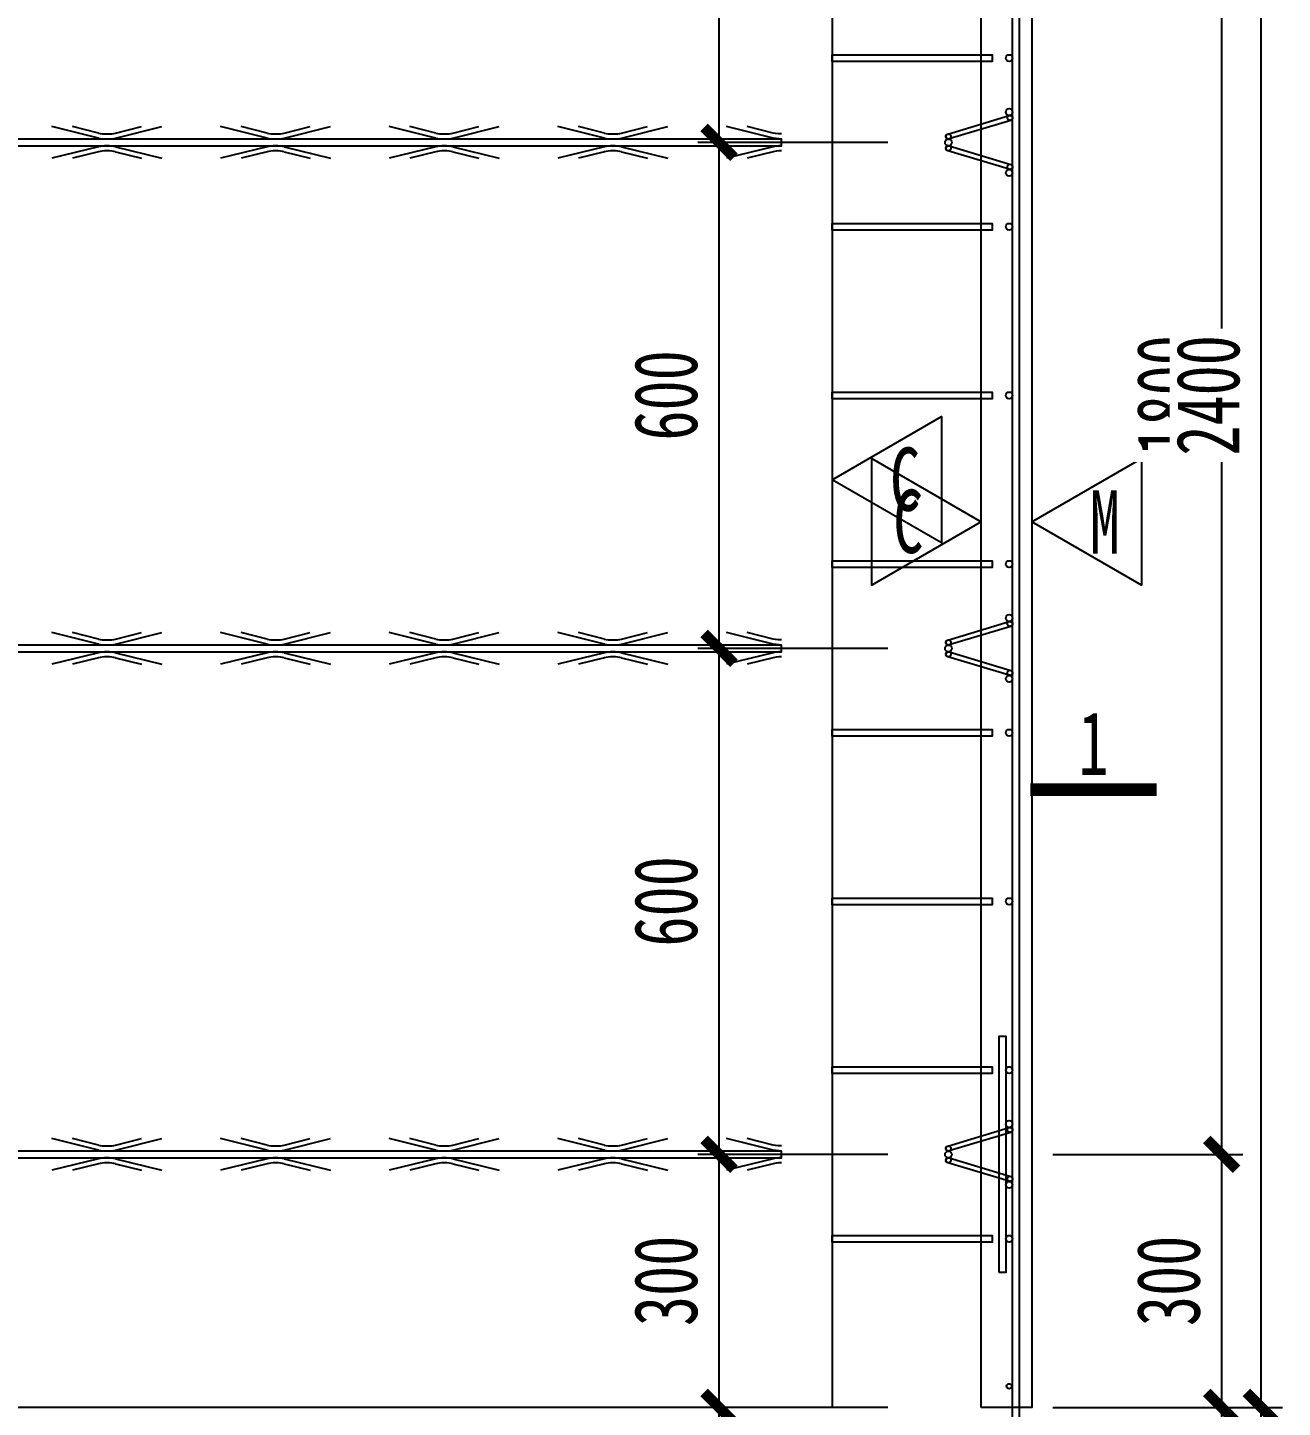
# Model space of a CAD drawing. Extents: x -524 to 129100, y -10500 to 1.
# Drawn here: x 29588 to 31076, y -3212 to -1576 of the extents above; entities that cross this region are included whole.
import ezdxf

# ---------------------------------------------------------------- set-up
doc = ezdxf.new("R2010")
doc.units = 0
doc.header["$LTSCALE"] = 250
doc.linetypes.add('BeePC_CENTER', pattern=[2, 1.25, -0.25, 0.25, -0.25])
doc.layers.get('0').update_dxf_attribs({"linetype": 'CONTINUOUS'})
doc.layers.get('Defpoints').update_dxf_attribs({"linetype": 'CONTINUOUS'})
for name, color, linetype in [('BeePC-CCBZ', 110, 'CONTINUOUS'), ('BeePC-GJ-LEVEL', 141, 'CONTINUOUS'), ('BeePC-GJ-Truss', 185, 'CONTINUOUS'), ('BeePC-TONG-ZT', 50, 'CONTINUOUS')]:
    doc.layers.add(name, color=color, linetype=linetype)
doc.styles.add('BeePC_Dim', font='simfang.ttf', dxfattribs={"width": 0.7})
doc.styles.add('BeePC_Text', font='simfang.ttf', dxfattribs={"width": 0.7})
doc.dimstyles.new('BeePC_DIM_25_25', dxfattribs={"dimtxt": 75, "dimasz": 25, "dimexe": 25, "dimexo": 0, "dimgap": 25, "dimtad": 1, "dimdec": 0, "dimzin": 0, "dimdsep": 46, "dimtxsty": 'BeePC_Dim', "dimblk": 'ARCHTICK', "dimcen": 0, "dimdle": 25, "dimclrt": 7, "dimadec": 0, "dimazin": 0, "dimtfac": 1, "dimtdec": 0, "dimtix": 1, "dimtmove": 2, "dimatfit": 3, "dimfxl": 250, "dimfxlon": 1, "dimtfill": 1, "dimtolj": 1, "dimtzin": 0, "dimarcsym": 0})

# ---------------------------------------------------------------- blocks, each defined once
blk = doc.blocks.new('剖切符号')
at = {"const_width": 15}
blk.add_lwpolyline([(0, 75), (0, -75)], dxfattribs=at)
blk = doc.blocks.new('_ArchTick')
at = {"color": 0, "linetype": 'ByBlock', "const_width": 0.5}
blk.add_lwpolyline([(-0.707, -0.707), (0.707, 0.707)], dxfattribs=at)
blk = doc.blocks.new('*D74')
at = {"layer": 'BeePC-CCBZ', "color": 0, "lineweight": -2, "transparency": 16777216}
for p, q in [((23272.8, -600.1), (23272.8, -375.1)), ((30542.4, -600.1), (30542.4, -375.1)), ((23247.8, -400.1), (30567.4, -400.1))]:
    blk.add_line(p, q, dxfattribs=at)
at = {"layer": 'Defpoints', "color": 0, "transparency": 16777216}
for p in [(30542.4, -400.1), (23272.8, -772.1), (30542.4, -2012.1)]:
    blk.add_point(p, dxfattribs=at)
at = {"layer": 'BeePC-CCBZ', "color": 0, "lineweight": -2, "transparency": 16777216, "xscale": 25, "yscale": 25, "zscale": 25, "rotation": 180}
blk.add_blockref('_ArchTick', (23272.8, -400.1), dxfattribs=at)
at = {"layer": 'BeePC-CCBZ', "color": 0, "lineweight": -2, "transparency": 16777216, "xscale": 25, "yscale": 25, "zscale": 25}
blk.add_blockref('_ArchTick', (30542.4, -400.1), dxfattribs=at)
at = {"layer": 'BeePC-CCBZ', "color": 7, "linetype": 'BeePC_CENTER', "transparency": 16777216, "insert": (26907.6, -337.2), "char_height": 75, "attachment_point": 5, "style": 'BeePC_Dim', "bg_fill": 3, "box_fill_scale": 1.1, "bg_fill_color": 256, "bg_fill_true_color": 13158600, "bg_fill_transparency": 0}
blk.add_mtext('\\A1;7270', dxfattribs=at)
blk = doc.blocks.new('*D80')
at = {"layer": 'BeePC-CCBZ', "color": 0, "lineweight": -2, "transparency": 16777216}
for p, q in [((29082.6, -478.1), (29082.6, -253.1)), ((30542.4, -478.1), (30542.4, -253.1)), ((29057.6, -278.1), (30567.4, -278.1))]:
    blk.add_line(p, q, dxfattribs=at)
at = {"layer": 'Defpoints', "color": 0, "transparency": 16777216}
for p in [(30542.4, -278.1), (30542.4, -2012.1), (29082.6, -2912.1)]:
    blk.add_point(p, dxfattribs=at)
at = {"layer": 'BeePC-CCBZ', "color": 0, "lineweight": -2, "transparency": 16777216, "xscale": 25, "yscale": 25, "zscale": 25, "rotation": 180}
blk.add_blockref('_ArchTick', (29082.6, -278.1), dxfattribs=at)
at = {"layer": 'BeePC-CCBZ', "color": 0, "lineweight": -2, "transparency": 16777216, "xscale": 25, "yscale": 25, "zscale": 25}
blk.add_blockref('_ArchTick', (30542.4, -278.1), dxfattribs=at)
at = {"layer": 'BeePC-CCBZ', "color": 7, "linetype": 'BeePC_CENTER', "transparency": 16777216, "insert": (29812.5, -215.2), "char_height": 75, "attachment_point": 5, "style": 'BeePC_Dim', "bg_fill": 3, "box_fill_scale": 1.1, "bg_fill_color": 256, "bg_fill_true_color": 13158600, "bg_fill_transparency": 0}
blk.add_mtext('\\A1;1460', dxfattribs=at)
blk = doc.blocks.new('*D82')
at = {"layer": 'BeePC-CCBZ', "color": 0, "lineweight": -2, "transparency": 16777216}
for p, q in [((23022.8, -3759.1), (23022.8, -3984.1)), ((30542.4, -3759.1), (30542.4, -3984.1)), ((22997.8, -3959.1), (30567.4, -3959.1))]:
    blk.add_line(p, q, dxfattribs=at)
at = {"layer": 'Defpoints', "color": 0, "transparency": 16777216}
for p in [(23022.8, -2012.1), (30542.4, -2012.1), (30542.4, -3959.1)]:
    blk.add_point(p, dxfattribs=at)
at = {"layer": 'BeePC-CCBZ', "color": 0, "lineweight": -2, "transparency": 16777216, "xscale": 25, "yscale": 25, "zscale": 25, "rotation": 180}
blk.add_blockref('_ArchTick', (23022.8, -3959.1), dxfattribs=at)
at = {"layer": 'BeePC-CCBZ', "color": 0, "lineweight": -2, "transparency": 16777216, "xscale": 25, "yscale": 25, "zscale": 25}
blk.add_blockref('_ArchTick', (30542.4, -3959.1), dxfattribs=at)
at = {"layer": 'BeePC-CCBZ', "color": 7, "linetype": 'BeePC_CENTER', "transparency": 16777216, "insert": (26782.6, -3896.2), "char_height": 75, "attachment_point": 5, "style": 'BeePC_Dim', "bg_fill": 3, "box_fill_scale": 1.1, "bg_fill_color": 256, "bg_fill_true_color": 13158600, "bg_fill_transparency": 0}
blk.add_mtext('\\A1;7520', dxfattribs=at)
blk = doc.blocks.new('*D87')
at = {"layer": 'BeePC-CCBZ', "color": 0, "lineweight": -2, "transparency": 16777216}
for p, q in [((31004.4, -1087.1), (31004.4, -2937.1)), ((30804.4, -1112.1), (31029.4, -1112.1)), ((30804.4, -2912.1), (31029.4, -2912.1))]:
    blk.add_line(p, q, dxfattribs=at)
at = {"layer": 'Defpoints', "color": 0, "transparency": 16777216}
for p in [(24482.6, -1112.1), (24482.6, -2912.1), (31004.4, -2912.1)]:
    blk.add_point(p, dxfattribs=at)
at = {"layer": 'BeePC-CCBZ', "color": 0, "lineweight": -2, "transparency": 16777216, "xscale": 25, "yscale": 25, "zscale": 25}
for p, rotation in [((31004.4, -1112.1), 90), ((31004.4, -2912.1), 270)]:
    blk.add_blockref('_ArchTick', p, dxfattribs=dict(at, rotation=rotation))
at = {"layer": 'BeePC-CCBZ', "color": 7, "linetype": 'BeePC_CENTER', "transparency": 16777216, "insert": (30941.5, -2012.1), "char_height": 75, "attachment_point": 5, "rotation": 90, "style": 'BeePC_Dim', "bg_fill": 3, "box_fill_scale": 1.1, "bg_fill_color": 256, "bg_fill_true_color": 13158600, "bg_fill_transparency": 0}
blk.add_mtext('\\A1;1800', dxfattribs=at)
blk = doc.blocks.new('*D88')
at = {"layer": 'BeePC-CCBZ', "color": 0, "lineweight": -2, "transparency": 16777216}
for p, q in [((31004.4, -2887.1), (31004.4, -3237.1)), ((30804.4, -2912.1), (31029.4, -2912.1)), ((30804.4, -3212.1), (31029.4, -3212.1))]:
    blk.add_line(p, q, dxfattribs=at)
at = {"layer": 'Defpoints', "color": 0, "transparency": 16777216}
for p in [(24482.6, -2912.1), (26782.6, -3212.1), (31004.4, -3212.1)]:
    blk.add_point(p, dxfattribs=at)
at = {"layer": 'BeePC-CCBZ', "color": 0, "lineweight": -2, "transparency": 16777216, "xscale": 25, "yscale": 25, "zscale": 25}
for p, rotation in [((31004.4, -2912.1), 90), ((31004.4, -3212.1), 270)]:
    blk.add_blockref('_ArchTick', p, dxfattribs=dict(at, rotation=rotation))
at = {"layer": 'BeePC-CCBZ', "color": 7, "linetype": 'BeePC_CENTER', "transparency": 16777216, "insert": (30941.5, -3062.1), "char_height": 75, "attachment_point": 5, "rotation": 90, "style": 'BeePC_Dim', "bg_fill": 3, "box_fill_scale": 1.1, "bg_fill_color": 256, "bg_fill_true_color": 13158600, "bg_fill_transparency": 0}
blk.add_mtext('\\A1;300', dxfattribs=at)
blk = doc.blocks.new('*D93')
at = {"layer": 'BeePC-CCBZ', "color": 0, "lineweight": -2, "transparency": 16777216}
for p, q in [((30408.4, -3237.1), (30408.4, -2887.1)), ((30608.4, -2912.1), (30383.4, -2912.1)), ((30608.4, -3212.1), (30383.4, -3212.1))]:
    blk.add_line(p, q, dxfattribs=at)
at = {"layer": 'Defpoints', "color": 0, "transparency": 16777216}
for p in [(30408.4, -2912.1), (30680.4, -2912.1), (30749.4, -3212.1)]:
    blk.add_point(p, dxfattribs=at)
at = {"layer": 'BeePC-CCBZ', "color": 0, "lineweight": -2, "transparency": 16777216, "xscale": 25, "yscale": 25, "zscale": 25}
for p, rotation in [((30408.4, -2912.1), 90), ((30408.4, -3212.1), 270)]:
    blk.add_blockref('_ArchTick', p, dxfattribs=dict(at, rotation=rotation))
at = {"layer": 'BeePC-CCBZ', "color": 7, "linetype": 'BeePC_CENTER', "transparency": 16777216, "insert": (30345.5, -3062.1), "char_height": 75, "attachment_point": 5, "rotation": 90, "style": 'BeePC_Dim', "bg_fill": 3, "box_fill_scale": 1.1, "bg_fill_color": 256, "bg_fill_true_color": 13158600, "bg_fill_transparency": 0}
blk.add_mtext('\\A1;300', dxfattribs=at)
blk = doc.blocks.new('*D94')
at = {"layer": 'BeePC-CCBZ', "color": 0, "lineweight": -2, "transparency": 16777216}
for p, q in [((30408.4, -2937.1), (30408.4, -2287.1)), ((30608.4, -2312.1), (30383.4, -2312.1)), ((30608.4, -2912.1), (30383.4, -2912.1))]:
    blk.add_line(p, q, dxfattribs=at)
at = {"layer": 'Defpoints', "color": 0, "transparency": 16777216}
for p in [(30408.4, -2312.1), (30680.4, -2312.1), (30680.4, -2912.1)]:
    blk.add_point(p, dxfattribs=at)
at = {"layer": 'BeePC-CCBZ', "color": 0, "lineweight": -2, "transparency": 16777216, "xscale": 25, "yscale": 25, "zscale": 25}
for p, rotation in [((30408.4, -2312.1), 90), ((30408.4, -2912.1), 270)]:
    blk.add_blockref('_ArchTick', p, dxfattribs=dict(at, rotation=rotation))
at = {"layer": 'BeePC-CCBZ', "color": 7, "linetype": 'BeePC_CENTER', "transparency": 16777216, "insert": (30345.5, -2612.1), "char_height": 75, "attachment_point": 5, "rotation": 90, "style": 'BeePC_Dim', "bg_fill": 3, "box_fill_scale": 1.1, "bg_fill_color": 256, "bg_fill_true_color": 13158600, "bg_fill_transparency": 0}
blk.add_mtext('\\A1;600', dxfattribs=at)
blk = doc.blocks.new('*D95')
at = {"layer": 'BeePC-CCBZ', "color": 0, "lineweight": -2, "transparency": 16777216}
for p, q in [((30408.4, -2337.1), (30408.4, -1687.1)), ((30608.4, -1712.1), (30383.4, -1712.1)), ((30608.4, -2312.1), (30383.4, -2312.1))]:
    blk.add_line(p, q, dxfattribs=at)
at = {"layer": 'Defpoints', "color": 0, "transparency": 16777216}
for p in [(30408.4, -1712.1), (30680.4, -1712.1), (30680.4, -2312.1)]:
    blk.add_point(p, dxfattribs=at)
at = {"layer": 'BeePC-CCBZ', "color": 0, "lineweight": -2, "transparency": 16777216, "xscale": 25, "yscale": 25, "zscale": 25}
for p, rotation in [((30408.4, -1712.1), 90), ((30408.4, -2312.1), 270)]:
    blk.add_blockref('_ArchTick', p, dxfattribs=dict(at, rotation=rotation))
at = {"layer": 'BeePC-CCBZ', "color": 7, "linetype": 'BeePC_CENTER', "transparency": 16777216, "insert": (30345.5, -2012.1), "char_height": 75, "attachment_point": 5, "rotation": 90, "style": 'BeePC_Dim', "bg_fill": 3, "box_fill_scale": 1.1, "bg_fill_color": 256, "bg_fill_true_color": 13158600, "bg_fill_transparency": 0}
blk.add_mtext('\\A1;600', dxfattribs=at)
blk = doc.blocks.new('*D96')
at = {"layer": 'BeePC-CCBZ', "color": 0, "lineweight": -2, "transparency": 16777216}
for p, q in [((30408.4, -1737.1), (30408.4, -1087.1)), ((30608.4, -1112.1), (30383.4, -1112.1)), ((30608.4, -1712.1), (30383.4, -1712.1))]:
    blk.add_line(p, q, dxfattribs=at)
at = {"layer": 'Defpoints', "color": 0, "transparency": 16777216}
for p in [(30408.4, -1112.1), (30680.4, -1112.1), (30680.4, -1712.1)]:
    blk.add_point(p, dxfattribs=at)
at = {"layer": 'BeePC-CCBZ', "color": 0, "lineweight": -2, "transparency": 16777216, "xscale": 25, "yscale": 25, "zscale": 25}
for p, rotation in [((30408.4, -1112.1), 90), ((30408.4, -1712.1), 270)]:
    blk.add_blockref('_ArchTick', p, dxfattribs=dict(at, rotation=rotation))
at = {"layer": 'BeePC-CCBZ', "color": 7, "linetype": 'BeePC_CENTER', "transparency": 16777216, "insert": (30345.5, -1412.1), "char_height": 75, "attachment_point": 5, "rotation": 90, "style": 'BeePC_Dim', "bg_fill": 3, "box_fill_scale": 1.1, "bg_fill_color": 256, "bg_fill_true_color": 13158600, "bg_fill_transparency": 0}
blk.add_mtext('\\A1;600', dxfattribs=at)
blk = doc.blocks.new('*D98')
at = {"layer": 'BeePC-CCBZ', "color": 0, "lineweight": -2, "transparency": 16777216}
for p, q in [((30719.4, -3759.1), (30719.4, -3984.1)), ((30779.4, -3759.1), (30779.4, -3984.1)), ((30694.4, -3959.1), (30804.4, -3959.1))]:
    blk.add_line(p, q, dxfattribs=at)
at = {"layer": 'Defpoints', "color": 0, "transparency": 16777216}
for p in [(30719.4, -2012.1), (30779.4, -2012.1), (30779.4, -3959.1)]:
    blk.add_point(p, dxfattribs=at)
at = {"layer": 'BeePC-CCBZ', "color": 0, "lineweight": -2, "transparency": 16777216, "xscale": 25, "yscale": 25, "zscale": 25}
blk.add_blockref('_ArchTick', (30719.4, -3959.1), dxfattribs=at)
at = {"layer": 'BeePC-CCBZ', "color": 0, "lineweight": -2, "transparency": 16777216, "xscale": 25, "yscale": 25, "zscale": 25, "rotation": 180}
blk.add_blockref('_ArchTick', (30779.4, -3959.1), dxfattribs=at)
at = {"layer": 'BeePC-CCBZ', "color": 7, "linetype": 'BeePC_CENTER', "transparency": 16777216, "insert": (30749.4, -3896.2), "char_height": 75, "attachment_point": 5, "style": 'BeePC_Dim', "bg_fill": 3, "box_fill_scale": 1.1, "bg_fill_color": 256, "bg_fill_true_color": 13158600, "bg_fill_transparency": 0}
blk.add_mtext('\\A1;60', dxfattribs=at)
blk = doc.blocks.new('*D99')
at = {"layer": 'BeePC-CCBZ', "color": 0, "lineweight": -2, "transparency": 16777216}
for p, q in [((31051.4, -3237.1), (31051.4, -787.1)), ((30851.4, -812.1), (31076.4, -812.1)), ((30851.4, -3212.1), (31076.4, -3212.1))]:
    blk.add_line(p, q, dxfattribs=at)
at = {"layer": 'Defpoints', "color": 0, "transparency": 16777216}
for p in [(30749.4, -812.1), (31051.4, -812.1), (30749.4, -3212.1)]:
    blk.add_point(p, dxfattribs=at)
at = {"layer": 'BeePC-CCBZ', "color": 0, "lineweight": -2, "transparency": 16777216, "xscale": 25, "yscale": 25, "zscale": 25}
for p, rotation in [((31051.4, -812.1), 90), ((31051.4, -3212.1), 270)]:
    blk.add_blockref('_ArchTick', p, dxfattribs=dict(at, rotation=rotation))
at = {"layer": 'BeePC-CCBZ', "color": 7, "linetype": 'BeePC_CENTER', "transparency": 16777216, "insert": (30988.5, -2012.1), "char_height": 75, "attachment_point": 5, "rotation": 90, "style": 'BeePC_Dim', "bg_fill": 3, "box_fill_scale": 1.1, "bg_fill_color": 256, "bg_fill_true_color": 13158600, "bg_fill_transparency": 0}
blk.add_mtext('\\A1;2400', dxfattribs=at)

msp = doc.modelspace()

# ---------------------------------------------------------------- linework, layer by layer
msp.add_lwpolyline([(30740.4, -3052.1), (30740.4, -2772.1), (30748.4, -2772.1), (30748.4, -3052.1), (30740.4, -3052.1)])
for points in [[(30542.4, -2112.1, 0), (30672.3, -2037.1, 0), (30672.3, -2187.1, 0)], [(30719.4, -2162.1, 0), (30589.5, -2237.1, 0), (30589.5, -2087.1, 0)], [(30779.4, -2162.1, 0), (30909.3, -2087.1, 0), (30909.3, -2237.1, 0)]]:
    msp.add_polyline3d(points, close=True)
at = {"layer": 'BeePC-GJ-LEVEL'}
msp.add_lwpolyline([(30756.4, -3663.1), (30756.4, -672.1), (30764.4, -672.1), (30764.4, -3663.1, -0.668179), (30723.5, -3680.1), (30695.2, -3651.8), (30700.8, -3646.1), (30729.1, -3674.4, 0.668179), (30756.4, -3663.1, -0.668179), (30729.1, -3674.4, 0.668179), (30756.4, -3663.1)], format="xyb", dxfattribs=at)
for points in [[(30542.4, -1608.1), (30732.4, -1608.1), (30732.4, -1616.1), (30542.4, -1616.1), (30542.4, -1608.1)], [(30542.4, -1808.1), (30732.4, -1808.1), (30732.4, -1816.1), (30542.4, -1816.1), (30542.4, -1808.1)], [(30542.4, -2008.1), (30732.4, -2008.1), (30732.4, -2016.1), (30542.4, -2016.1), (30542.4, -2008.1)], [(30542.4, -2208.1), (30732.4, -2208.1), (30732.4, -2216.1), (30542.4, -2216.1), (30542.4, -2208.1)], [(30542.4, -2408.1), (30732.4, -2408.1), (30732.4, -2416.1), (30542.4, -2416.1), (30542.4, -2408.1)], [(30542.4, -2608.1), (30732.4, -2608.1), (30732.4, -2616.1), (30542.4, -2616.1), (30542.4, -2608.1)], [(30542.4, -2808.1), (30732.4, -2808.1), (30732.4, -2816.1), (30542.4, -2816.1), (30542.4, -2808.1)], [(30542.4, -3008.1), (30732.4, -3008.1), (30732.4, -3016.1), (30542.4, -3016.1), (30542.4, -3008.1)]]:
    msp.add_lwpolyline(points, dxfattribs=at)
for centre, radius in [((30752.4, -1612.1), 4), ((30752.4, -1612.1), 4), ((30752.4, -1612.1), 4), ((30752.4, -1812.1), 4), ((30752.4, -1812.1), 4), ((30752.4, -1812.1), 4), ((30752.4, -2012.1), 4), ((30752.4, -2012.1), 4), ((30752.4, -2012.1), 4), ((30752.4, -2212.1), 4), ((30752.4, -2212.1), 4), ((30752.4, -2212.1), 4), ((30752.4, -2412.1), 4), ((30752.4, -2412.1), 4), ((30752.4, -2412.1), 4), ((30752.4, -2612.1), 4), ((30752.4, -2612.1), 4), ((30752.4, -2612.1), 4), ((30752.4, -2812.1), 4), ((30752.4, -2812.1), 4), ((30752.4, -2812.1), 4), ((30752.4, -3012.1), 4), ((30752.4, -3012.1), 4), ((30752.4, -3012.1), 4), ((30752.4, -3187.1), 3), ((30752.4, -3187.1), 3), ((30752.4, -3187.1), 3)]:
    msp.add_circle(centre, radius, dxfattribs=at)
at = {"layer": 'BeePC-GJ-Truss'}
for points in [[(30679.6, -1702.2), (30752.6, -1680.2, -1), (30754.3, -1686), (30681.3, -1708, -1), (30679.6, -1702.2)], [(30752.6, -1744), (30679.6, -1722, -1), (30681.3, -1716.2), (30754.3, -1738.2, -1), (30752.6, -1744)], [(30679.6, -2302.2), (30752.6, -2280.2, -1), (30754.3, -2286), (30681.3, -2308, -1), (30679.6, -2302.2)], [(30752.6, -2344), (30679.6, -2322, -1), (30681.3, -2316.2), (30754.3, -2338.2, -1), (30752.6, -2344)], [(30679.6, -2902.2), (30752.6, -2880.2, -1), (30754.3, -2886), (30681.3, -2908, -1), (30679.6, -2902.2)], [(30752.6, -2944), (30679.6, -2922, -1), (30681.3, -2916.2), (30754.3, -2938.2, -1), (30752.6, -2944)]]:
    msp.add_lwpolyline(points, format="xyb", dxfattribs=at)
for points in [[(29672.4, -1707), (29617.4, -1693.4)], [(29672.4, -1701), (29641.7, -1693.4)], [(29692.8, -1707), (29747.8, -1693.4)], [(29692.8, -1701), (29723.5, -1693.4)], [(29872.4, -1707), (29817.4, -1693.4)], [(29872.4, -1701), (29841.7, -1693.4)], [(29892.8, -1707), (29947.8, -1693.4)], [(29892.8, -1701), (29923.5, -1693.4)], [(30072.4, -1707), (30017.4, -1693.4)], [(30072.4, -1701), (30041.7, -1693.4)], [(30092.8, -1707), (30147.8, -1693.4)], [(30092.8, -1701), (30123.5, -1693.4)], [(30272.4, -1707), (30217.4, -1693.4)], [(30272.4, -1701), (30241.7, -1693.4)], [(30292.8, -1707), (30347.8, -1693.4)], [(30292.8, -1701), (30323.5, -1693.4)], [(30482.6, -1708.1), (30479.2, -1708), (30476, -1707.6), (30472.4, -1707), (30417.4, -1693.4)], [(30482.6, -1702.1), (30478.6, -1702), (30475.5, -1701.7), (30472.4, -1701), (30441.7, -1693.4)], [(23082.6, -1716.1), (30482.6, -1716.1), (30482.6, -1708.1), (23082.6, -1708.1)], [(29672.4, -1717.3), (29617.4, -1730.9)], [(29692.8, -1717.3), (29747.8, -1730.9)], [(29872.4, -1717.3), (29817.4, -1730.9)], [(29892.8, -1717.3), (29947.8, -1730.9)], [(30072.4, -1717.3), (30017.4, -1730.9)], [(30092.8, -1717.3), (30147.8, -1730.9)], [(30272.4, -1717.3), (30217.4, -1730.9)], [(30292.8, -1717.3), (30347.8, -1730.9)], [(30482.6, -1716.1), (30479.2, -1716.3), (30476, -1716.6), (30472.4, -1717.3), (30417.4, -1730.9)], [(29672.4, -1723.3), (29641.7, -1730.9)], [(29692.8, -1723.3), (29723.5, -1730.9)], [(29872.4, -1723.3), (29841.7, -1730.9)], [(29892.8, -1723.3), (29923.5, -1730.9)], [(30072.4, -1723.3), (30041.7, -1730.9)], [(30092.8, -1723.3), (30123.5, -1730.9)], [(30272.4, -1723.3), (30241.7, -1730.9)], [(30292.8, -1723.3), (30323.5, -1730.9)], [(30482.6, -1722.1), (30479.3, -1722.2), (30476.1, -1722.5), (30472.4, -1723.3), (30441.7, -1730.9)], [(29672.4, -2307), (29617.4, -2293.4)], [(29672.4, -2301), (29641.7, -2293.4)], [(29692.8, -2307), (29747.8, -2293.4)], [(29692.8, -2301), (29723.5, -2293.4)], [(29872.4, -2307), (29817.4, -2293.4)], [(29872.4, -2301), (29841.7, -2293.4)], [(29892.8, -2307), (29947.8, -2293.4)], [(29892.8, -2301), (29923.5, -2293.4)], [(30072.4, -2307), (30017.4, -2293.4)], [(30072.4, -2301), (30041.7, -2293.4)], [(30092.8, -2307), (30147.8, -2293.4)], [(30092.8, -2301), (30123.5, -2293.4)], [(30272.4, -2307), (30217.4, -2293.4)], [(30272.4, -2301), (30241.7, -2293.4)], [(30292.8, -2307), (30347.8, -2293.4)], [(30292.8, -2301), (30323.5, -2293.4)], [(30482.6, -2308.1), (30479.2, -2308), (30476, -2307.6), (30472.4, -2307), (30417.4, -2293.4)], [(30482.6, -2302.1), (30478.6, -2302), (30475.5, -2301.7), (30472.4, -2301), (30441.7, -2293.4)], [(23082.6, -2316.1), (30482.6, -2316.1), (30482.6, -2308.1), (23082.6, -2308.1)], [(29672.4, -2317.3), (29617.4, -2330.9)], [(29672.4, -2323.3), (29641.7, -2330.9)], [(29692.8, -2317.3), (29747.8, -2330.9)], [(29692.8, -2323.3), (29723.5, -2330.9)], [(29872.4, -2317.3), (29817.4, -2330.9)], [(29872.4, -2323.3), (29841.7, -2330.9)], [(29892.8, -2317.3), (29947.8, -2330.9)], [(29892.8, -2323.3), (29923.5, -2330.9)], [(30072.4, -2317.3), (30017.4, -2330.9)], [(30072.4, -2323.3), (30041.7, -2330.9)], [(30092.8, -2317.3), (30147.8, -2330.9)], [(30092.8, -2323.3), (30123.5, -2330.9)], [(30272.4, -2317.3), (30217.4, -2330.9)], [(30272.4, -2323.3), (30241.7, -2330.9)], [(30292.8, -2317.3), (30347.8, -2330.9)], [(30292.8, -2323.3), (30323.5, -2330.9)], [(30482.6, -2316.1), (30479.2, -2316.3), (30476, -2316.6), (30472.4, -2317.3), (30417.4, -2330.9)], [(30482.6, -2322.1), (30479.3, -2322.2), (30476.1, -2322.5), (30472.4, -2323.3), (30441.7, -2330.9)], [(29672.4, -2907), (29617.4, -2893.4)], [(29672.4, -2901), (29641.7, -2893.4)], [(29692.8, -2907), (29747.8, -2893.4)], [(29692.8, -2901), (29723.5, -2893.4)], [(29872.4, -2907), (29817.4, -2893.4)], [(29872.4, -2901), (29841.7, -2893.4)], [(29892.8, -2907), (29947.8, -2893.4)], [(29892.8, -2901), (29923.5, -2893.4)], [(30072.4, -2907), (30017.4, -2893.4)], [(30072.4, -2901), (30041.7, -2893.4)], [(30092.8, -2907), (30147.8, -2893.4)], [(30092.8, -2901), (30123.5, -2893.4)], [(30272.4, -2907), (30217.4, -2893.4)], [(30272.4, -2901), (30241.7, -2893.4)], [(30292.8, -2907), (30347.8, -2893.4)], [(30292.8, -2901), (30323.5, -2893.4)], [(30482.6, -2908.1), (30479.2, -2908), (30476, -2907.6), (30472.4, -2907), (30417.4, -2893.4)], [(30482.6, -2902.1), (30478.6, -2902), (30475.5, -2901.7), (30472.4, -2901), (30441.7, -2893.4)], [(23082.6, -2916.1), (30482.6, -2916.1), (30482.6, -2908.1), (23082.6, -2908.1)], [(29672.4, -2917.3), (29617.4, -2930.9)], [(29672.4, -2923.3), (29641.7, -2930.9)], [(29692.8, -2917.3), (29747.8, -2930.9)], [(29692.8, -2923.3), (29723.5, -2930.9)], [(29872.4, -2917.3), (29817.4, -2930.9)], [(29872.4, -2923.3), (29841.7, -2930.9)], [(29892.8, -2917.3), (29947.8, -2930.9)], [(29892.8, -2923.3), (29923.5, -2930.9)], [(30072.4, -2917.3), (30017.4, -2930.9)], [(30072.4, -2923.3), (30041.7, -2930.9)], [(30092.8, -2917.3), (30147.8, -2930.9)], [(30092.8, -2923.3), (30123.5, -2930.9)], [(30272.4, -2917.3), (30217.4, -2930.9)], [(30272.4, -2923.3), (30241.7, -2930.9)], [(30292.8, -2917.3), (30347.8, -2930.9)], [(30292.8, -2923.3), (30323.5, -2930.9)], [(30482.6, -2916.1), (30479.2, -2916.3), (30476, -2916.6), (30472.4, -2917.3), (30417.4, -2930.9)], [(30482.6, -2922.1), (30479.3, -2922.2), (30476.1, -2922.5), (30472.4, -2923.3), (30441.7, -2930.9)]]:
    msp.add_lwpolyline(points, dxfattribs=at)
for centre, radius in [((30752.4, -1676.1), 4), ((30753.4, -1683.1), 3), ((30680.4, -1712.1), 4), ((30680.4, -1712.1), 4), ((30680.4, -1705.1), 3), ((30680.4, -1719.1), 3), ((30752.4, -1748.1), 4), ((30753.4, -1741.1), 3), ((30752.4, -2276.1), 4), ((30753.4, -2283.1), 3), ((30680.4, -2305.1), 3), ((30680.4, -2312.1), 4), ((30680.4, -2312.1), 4), ((30680.4, -2319.1), 3), ((30753.4, -2341.1), 3), ((30752.4, -2348.1), 4), ((30752.4, -2876.1), 4), ((30753.4, -2883.1), 3), ((30680.4, -2912.1), 4), ((30680.4, -2912.1), 4), ((30680.4, -2905.1), 3), ((30680.4, -2919.1), 3), ((30752.4, -2948.1), 4), ((30753.4, -2941.1), 3)]:
    msp.add_circle(centre, radius, dxfattribs=at)
for centre, major_axis, start_param, end_param in [((29681.4, -1698.7), (12, 0), 3.861169, 4.813041), ((29683.8, -1698.7), (12, 0), 4.611737, 5.563609), ((29881.4, -1698.7), (12, 0), 3.861169, 4.813041), ((29883.8, -1698.7), (12, 0), 4.611737, 5.563609), ((30081.4, -1698.7), (12, 0), 3.861169, 4.813041), ((30083.8, -1698.7), (12, 0), 4.611737, 5.563609), ((30281.4, -1698.7), (12, 0), 3.861169, 4.813041), ((30283.8, -1698.7), (12, 0), 4.611737, 5.563609), ((29683.8, -1702.9), (18, 0), 4.026697, 4.647513), ((29683.8, -1721.3), (18, 0), 1.635672, 2.256488), ((29681.4, -1702.9), (18, 0), 4.777265, 5.398081), ((29681.4, -1721.3), (18, 0), 0.885104, 1.50592), ((29883.8, -1702.9), (18, 0), 4.026697, 4.647513), ((29883.8, -1721.3), (18, 0), 1.635672, 2.256488), ((29881.4, -1702.9), (18, 0), 4.777265, 5.398081), ((29881.4, -1721.3), (18, 0), 0.885104, 1.50592), ((30083.8, -1702.9), (18, 0), 4.026697, 4.647513), ((30083.8, -1721.3), (18, 0), 1.635672, 2.256488), ((30081.4, -1702.9), (18, 0), 4.777265, 5.398081), ((30081.4, -1721.3), (18, 0), 0.885104, 1.50592), ((30283.8, -1702.9), (18, 0), 4.026697, 4.647513), ((30283.8, -1721.3), (18, 0), 1.635672, 2.256488), ((30281.4, -1702.9), (18, 0), 4.777265, 5.398081), ((30281.4, -1721.3), (18, 0), 0.885104, 1.50592), ((29681.4, -1725.6), (12, 0), 1.470144, 2.422017), ((29683.8, -1725.6), (12, 0), 0.719576, 1.671449), ((29881.4, -1725.6), (12, 0), 1.470144, 2.422017), ((29883.8, -1725.6), (12, 0), 0.719576, 1.671449), ((30081.4, -1725.6), (12, 0), 1.470144, 2.422017), ((30083.8, -1725.6), (12, 0), 0.719576, 1.671449), ((30281.4, -1725.6), (12, 0), 1.470144, 2.422017), ((30283.8, -1725.6), (12, 0), 0.719576, 1.671449), ((29681.4, -2298.7), (12, 0), 3.861169, 4.813041), ((29683.8, -2298.7), (12, 0), 4.611737, 5.563609), ((29881.4, -2298.7), (12, 0), 3.861169, 4.813041), ((29883.8, -2298.7), (12, 0), 4.611737, 5.563609), ((30081.4, -2298.7), (12, 0), 3.861169, 4.813041), ((30083.8, -2298.7), (12, 0), 4.611737, 5.563609), ((30281.4, -2298.7), (12, 0), 3.861169, 4.813041), ((30283.8, -2298.7), (12, 0), 4.611737, 5.563609), ((29683.8, -2302.9), (18, 0), 4.026697, 4.647513), ((29683.8, -2321.3), (18, 0), 1.635672, 2.256488), ((29681.4, -2325.6), (12, 0), 1.470144, 2.422017), ((29681.4, -2302.9), (18, 0), 4.777265, 5.398081), ((29681.4, -2321.3), (18, 0), 0.885104, 1.50592), ((29683.8, -2325.6), (12, 0), 0.719576, 1.671449), ((29883.8, -2302.9), (18, 0), 4.026697, 4.647513), ((29883.8, -2321.3), (18, 0), 1.635672, 2.256488), ((29881.4, -2325.6), (12, 0), 1.470144, 2.422017), ((29881.4, -2302.9), (18, 0), 4.777265, 5.398081), ((29881.4, -2321.3), (18, 0), 0.885104, 1.50592), ((29883.8, -2325.6), (12, 0), 0.719576, 1.671449), ((30083.8, -2302.9), (18, 0), 4.026697, 4.647513), ((30083.8, -2321.3), (18, 0), 1.635672, 2.256488), ((30081.4, -2325.6), (12, 0), 1.470144, 2.422017), ((30081.4, -2302.9), (18, 0), 4.777265, 5.398081), ((30081.4, -2321.3), (18, 0), 0.885104, 1.50592), ((30083.8, -2325.6), (12, 0), 0.719576, 1.671449), ((30283.8, -2302.9), (18, 0), 4.026697, 4.647513), ((30283.8, -2321.3), (18, 0), 1.635672, 2.256488), ((30281.4, -2325.6), (12, 0), 1.470144, 2.422017), ((30281.4, -2302.9), (18, 0), 4.777265, 5.398081), ((30281.4, -2321.3), (18, 0), 0.885104, 1.50592), ((30283.8, -2325.6), (12, 0), 0.719576, 1.671449), ((29681.4, -2898.7), (12, 0), 3.861169, 4.813041), ((29683.8, -2902.9), (18, 0), 4.026697, 4.647513), ((29683.8, -2898.7), (12, 0), 4.611737, 5.563609), ((29681.4, -2902.9), (18, 0), 4.777265, 5.398081), ((29881.4, -2898.7), (12, 0), 3.861169, 4.813041), ((29883.8, -2902.9), (18, 0), 4.026697, 4.647513), ((29883.8, -2898.7), (12, 0), 4.611737, 5.563609), ((29881.4, -2902.9), (18, 0), 4.777265, 5.398081), ((30081.4, -2898.7), (12, 0), 3.861169, 4.813041), ((30083.8, -2902.9), (18, 0), 4.026697, 4.647513), ((30083.8, -2898.7), (12, 0), 4.611737, 5.563609), ((30081.4, -2902.9), (18, 0), 4.777265, 5.398081), ((30281.4, -2898.7), (12, 0), 3.861169, 4.813041), ((30283.8, -2902.9), (18, 0), 4.026697, 4.647513), ((30283.8, -2898.7), (12, 0), 4.611737, 5.563609), ((30281.4, -2902.9), (18, 0), 4.777265, 5.398081), ((29683.8, -2921.3), (18, 0), 1.635672, 2.256488), ((29681.4, -2925.6), (12, 0), 1.470144, 2.422017), ((29681.4, -2921.3), (18, 0), 0.885104, 1.50592), ((29683.8, -2925.6), (12, 0), 0.719576, 1.671449), ((29883.8, -2921.3), (18, 0), 1.635672, 2.256488), ((29881.4, -2925.6), (12, 0), 1.470144, 2.422017), ((29881.4, -2921.3), (18, 0), 0.885104, 1.50592), ((29883.8, -2925.6), (12, 0), 0.719576, 1.671449), ((30083.8, -2921.3), (18, 0), 1.635672, 2.256488), ((30081.4, -2925.6), (12, 0), 1.470144, 2.422017), ((30081.4, -2921.3), (18, 0), 0.885104, 1.50592), ((30083.8, -2925.6), (12, 0), 0.719576, 1.671449), ((30283.8, -2921.3), (18, 0), 1.635672, 2.256488), ((30281.4, -2925.6), (12, 0), 1.470144, 2.422017), ((30281.4, -2921.3), (18, 0), 0.885104, 1.50592), ((30283.8, -2925.6), (12, 0), 0.719576, 1.671449)]:
    msp.add_ellipse(centre, major_axis=major_axis, ratio=0.288551, start_param=start_param, end_param=end_param, dxfattribs=at)
at = {"layer": 'BeePC-TONG-ZT'}
for points in [[(23272.8, -1162.1), (23272.8, -812.1), (30542.4, -812.1), (30542.4, -3212.1), (23022.8, -3212.1), (23022.8, -1162.1), (23272.8, -1162.1)], [(30719.4, -3212.1), (30719.4, -812.1), (30779.4, -812.1), (30779.4, -3212.1), (30719.4, -3212.1)]]:
    msp.add_lwpolyline(points, dxfattribs=at)

# ---------------------------------------------------------------- block references
at = {"rotation": 90}
msp.add_blockref('剖切符号', (30852.4, -2479.6), dxfattribs=at)

# ---------------------------------------------------------------- texts
at = {"char_height": 75, "attachment_point": 5, "style": 'BeePC_Text'}
for s, insert in [('C', (30629, -2112.1)), ('C', (30632.8, -2162.1)), ('M', (30866, -2162.1)), ('1', (30852.4, -2424.6))]:
    msp.add_mtext(s, dxfattribs=dict(at, insert=insert))

# ---------------------------------------------------------------- next in the draw order: dimensions: what is measured, and where the dimension line sits
at = {"layer": 'BeePC-CCBZ'}
dim = msp.add_linear_dim(base=(30542.4, -400.1), p1=(23272.8, -772.1), p2=(30542.4, -2012.1), angle=0, dimstyle='BeePC_DIM_25_25', override={"dimfxl": 200}, dxfattribs=at)
dim.commit()
dim.dimension.update_dxf_attribs({"geometry": '*D74', "text_midpoint": (26907.6, -337.2)})

# ---------------------------------------------------------------- next in the draw order: dimensions: what is measured, and where the dimension line sits
dim = msp.add_linear_dim(base=(30542.4, -278.1), p1=(29082.6, -2912.1), p2=(30542.4, -2012.1), angle=0, dimstyle='BeePC_DIM_25_25', override={"dimfxl": 200}, dxfattribs=at)
dim.commit()
dim.dimension.update_dxf_attribs({"geometry": '*D80', "text_midpoint": (29812.5, -215.2)})

# ---------------------------------------------------------------- next in the draw order: dimensions: what is measured, and where the dimension line sits
dim = msp.add_linear_dim(base=(30542.4, -3959.1), p1=(23022.8, -2012.1), p2=(30542.4, -2012.1), angle=0, dimstyle='BeePC_DIM_25_25', override={"dimfxl": 200}, dxfattribs=at)
dim.commit()
dim.dimension.update_dxf_attribs({"geometry": '*D82', "text_midpoint": (26782.6, -3896.2)})

# ---------------------------------------------------------------- next in the draw order: dimensions: what is measured, and where the dimension line sits
dim = msp.add_linear_dim(base=(31004.4, -2912.1), p1=(24482.6, -1112.1), p2=(24482.6, -2912.1), angle=90, dimstyle='BeePC_DIM_25_25', override={"dimfxl": 200}, dxfattribs=at)
dim.commit()
dim.dimension.update_dxf_attribs({"geometry": '*D87', "text_midpoint": (30941.5, -2012.1)})

# ---------------------------------------------------------------- next in the draw order: dimensions: what is measured, and where the dimension line sits
dim = msp.add_linear_dim(base=(31004.4, -3212.1), p1=(24482.6, -2912.1), p2=(26782.6, -3212.1), angle=90, dimstyle='BeePC_DIM_25_25', override={"dimfxl": 200}, dxfattribs=at)
dim.commit()
dim.dimension.update_dxf_attribs({"geometry": '*D88', "text_midpoint": (30941.5, -3062.1)})

# ---------------------------------------------------------------- next in the draw order: dimensions: what is measured, and where the dimension line sits
dim = msp.add_linear_dim(base=(30408.4, -2912.1), p1=(30749.4, -3212.1), p2=(30680.4, -2912.1), angle=90, dimstyle='BeePC_DIM_25_25', override={"dimfxl": 200}, dxfattribs=at)
dim.commit()
dim.dimension.update_dxf_attribs({"geometry": '*D93', "text_midpoint": (30345.5, -3062.1)})

# ---------------------------------------------------------------- next in the draw order: dimensions: what is measured, and where the dimension line sits
for base, p1, p2, angle, picture, middle in [((30779.4, -3959.1), (30719.4, -2012.1), (30779.4, -2012.1), 0, '*D98', (30749.4, -3896.2)), ((30408.4, -2312.1), (30680.4, -2912.1), (30680.4, -2312.1), 90, '*D94', (30345.5, -2612.1))]:
    dim = msp.add_linear_dim(base=base, p1=p1, p2=p2, angle=angle, dimstyle='BeePC_DIM_25_25', override={"dimfxl": 200}, dxfattribs=at)
    dim.commit()
    dim.dimension.update_dxf_attribs({"geometry": picture, "text_midpoint": middle})

# ---------------------------------------------------------------- next in the draw order: dimensions: what is measured, and where the dimension line sits
for base, p1, p2, picture, middle in [((31051.4, -812.1), (30749.4, -3212.1), (30749.4, -812.1), '*D99', (30988.5, -2012.1)), ((30408.4, -1712.1), (30680.4, -2312.1), (30680.4, -1712.1), '*D95', (30345.5, -2012.1))]:
    dim = msp.add_linear_dim(base=base, p1=p1, p2=p2, angle=90, dimstyle='BeePC_DIM_25_25', override={"dimfxl": 200}, dxfattribs=at)
    dim.commit()
    dim.dimension.update_dxf_attribs({"geometry": picture, "text_midpoint": middle})

# ---------------------------------------------------------------- next in the draw order: dimensions: what is measured, and where the dimension line sits
dim = msp.add_linear_dim(base=(30408.4, -1112.1), p1=(30680.4, -1712.1), p2=(30680.4, -1112.1), angle=90, dimstyle='BeePC_DIM_25_25', override={"dimfxl": 200}, dxfattribs=at)
dim.commit()
dim.dimension.update_dxf_attribs({"geometry": '*D96', "text_midpoint": (30345.5, -1412.1)})

doc.saveas('drawing.dxf')
